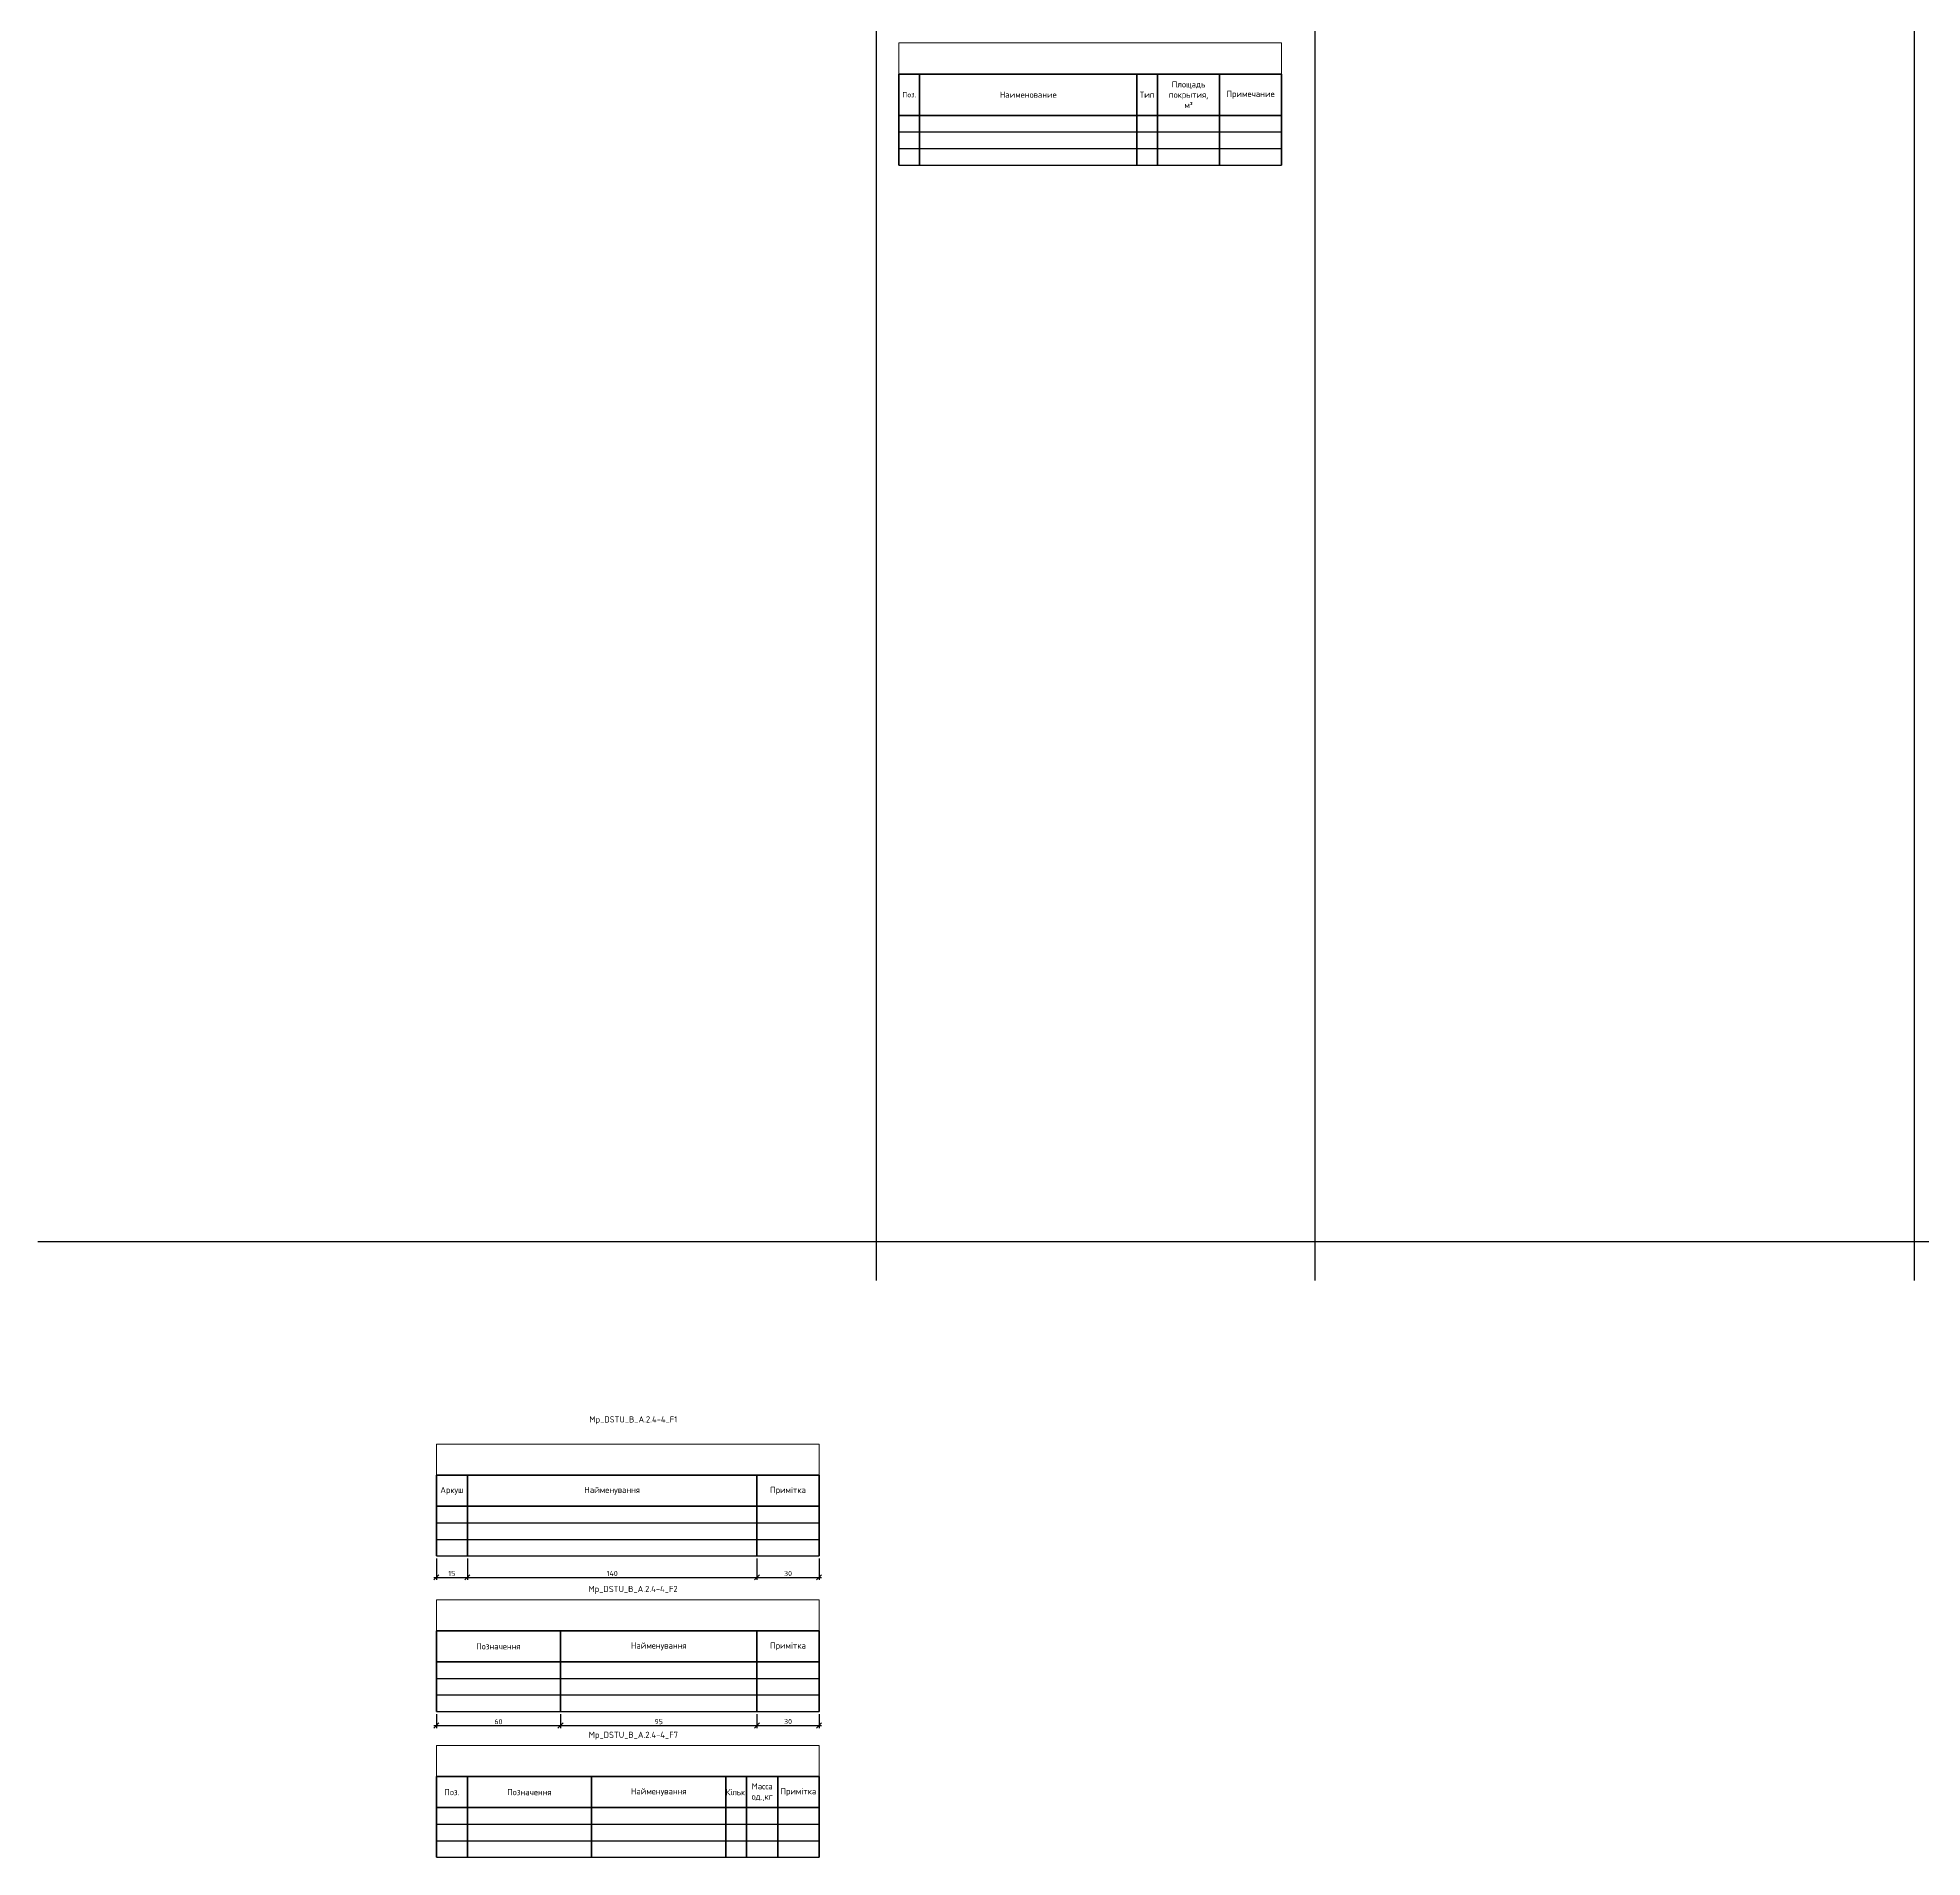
# Model space of a CAD drawing. Header units: millimetres. Extents: x 1497 to 8154, y -1970 to 1505.
# Drawn here: x 2261 to 3172, y -252 to 627 of the extents above; entities that cross this region are included whole.
import ezdxf

# ---------------------------------------------------------------- set-up
doc = ezdxf.new("R2010")
doc.units = ezdxf.units.MM
doc.styles.add('MpTextStyle', font='isocpeur.ttf')
doc.dimstyles.new('MpDimStyle', dxfattribs={"dimtxt": 2.5, "dimasz": 2.5, "dimexe": 1.25, "dimexo": 1.25, "dimtad": 1, "dimdec": 0, "dimdsep": 46, "dimtxsty": 'MpTextStyle', "dimblk": 'OBLIQUE', "dimcen": 2.5, "dimdle": 1.25, "dimadec": 0, "dimazin": 0, "dimtfac": 1, "dimtdec": 0, "dimtix": 1, "dimtmove": 2, "dimatfit": 3, "dimfxl": 1, "dimarcsym": 0})

# ---------------------------------------------------------------- blocks, each defined once
blk = doc.blocks.new('*T12')
at = {"color": 0, "linetype": 'ByBlock', "lineweight": 40, "transparency": 16777216}
for p, q in [((0, -15), (185, -15)), ((0, -15), (0, -59)), ((10, -15), (10, -59)), ((115, -15), (115, -59)), ((125, -15), (125, -59)), ((155, -15), (155, -59)), ((185, -15), (185, -59)), ((0, -35), (185, -35))]:
    blk.add_line(p, q, dxfattribs=at)
at = {"color": 0, "linetype": 'ByBlock', "lineweight": -2, "transparency": 16777216}
for p, q in [((0, -43), (185, -43)), ((0, -51), (185, -51)), ((0, -59), (185, -59))]:
    blk.add_line(p, q, dxfattribs=at)
at = {"layer": 'Defpoints', "color": 8, "linetype": 'ByBlock', "lineweight": 0, "transparency": 16777216}
for p, q in [((0, 0), (185, 0)), ((0, 0), (0, -15)), ((185, 0), (185, -15))]:
    blk.add_line(p, q, dxfattribs=at)
at = {"color": 0, "transparency": 16777216, "attachment_point": 5, "style": 'MpTextStyle'}
for s, insert, char_height, width in [('Поз.', (5, -25), 2.5, 10), ('Наименование', (62.5, -25), 3, 105), ('Тип', (120, -25), 3, 10), ('Площадь\\Pпокрытия,\\Pм²', (140, -25), 3, 30), ('Примечание', (170, -25), 3, 30)]:
    blk.add_mtext(s, dxfattribs=dict(at, insert=insert, char_height=char_height, width=width))
blk = doc.blocks.new('*T66')
at = {"color": 0, "linetype": 'ByBlock', "lineweight": 40}
for p, q in [((0, -15), (185, -15)), ((0, -15), (0, -54)), ((15, -15), (15, -54)), ((155, -15), (155, -54)), ((185, -15), (185, -54)), ((0, -30), (185, -30))]:
    blk.add_line(p, q, dxfattribs=at)
at = {"color": 0, "linetype": 'ByBlock', "lineweight": -2}
for p, q in [((0, -38), (185, -38)), ((0, -46), (185, -46)), ((0, -54), (185, -54))]:
    blk.add_line(p, q, dxfattribs=at)
at = {"layer": 'Defpoints', "color": 8, "linetype": 'ByBlock', "lineweight": 0}
for p, q in [((0, 0), (185, 0)), ((0, 0), (0, -15)), ((185, 0), (185, -15))]:
    blk.add_line(p, q, dxfattribs=at)
at = {"color": 0, "char_height": 3, "attachment_point": 5, "style": 'MpTextStyle'}
for s, insert, width in [('Аркуш', (7.5, -22.5), 15), ('Найменування', (85, -22.5), 140), ('Примiтка', (170, -22.5), 30)]:
    blk.add_mtext(s, dxfattribs=dict(at, insert=insert, width=width))
blk = doc.blocks.new('_Oblique')
at = {"color": 0, "linetype": 'ByBlock', "lineweight": -2}
blk.add_line((-0.5, -0.5), (0.5, 0.5), dxfattribs=at)
blk = doc.blocks.new('*D73')
at = {"color": 0, "lineweight": -2, "transparency": 16777216}
for p, q in [((2453.52, -107.79), (2453.52, -118.13)), ((2468.52, -107.79), (2468.52, -118.13)), ((2452.27, -116.88), (2469.77, -116.88))]:
    blk.add_line(p, q, dxfattribs=at)
at = {"layer": 'Defpoints', "color": 0, "transparency": 16777216}
for p in [(2453.52, -106.54), (2468.52, -106.54), (2468.52, -116.88)]:
    blk.add_point(p, dxfattribs=at)
at = {"color": 0, "lineweight": -2, "transparency": 16777216, "xscale": 2.5, "yscale": 2.5, "zscale": 2.5, "rotation": 180}
blk.add_blockref('_Oblique', (2453.52, -116.88), dxfattribs=at)
at = {"color": 0, "lineweight": -2, "transparency": 16777216, "xscale": 2.5, "yscale": 2.5, "zscale": 2.5}
blk.add_blockref('_Oblique', (2468.52, -116.88), dxfattribs=at)
at = {"color": 0, "transparency": 16777216, "insert": (2461.02, -115), "char_height": 2.5, "attachment_point": 5, "style": 'MpTextStyle'}
blk.add_mtext('15', dxfattribs=at)
blk = doc.blocks.new('*D74')
at = {"color": 0, "lineweight": -2, "transparency": 16777216}
for p, q in [((2468.52, -107.79), (2468.52, -118.13)), ((2608.52, -107.79), (2608.52, -118.13)), ((2467.27, -116.88), (2609.77, -116.88))]:
    blk.add_line(p, q, dxfattribs=at)
at = {"layer": 'Defpoints', "color": 0, "transparency": 16777216}
for p in [(2468.52, -106.54), (2608.52, -106.54), (2608.52, -116.88)]:
    blk.add_point(p, dxfattribs=at)
at = {"color": 0, "lineweight": -2, "transparency": 16777216, "xscale": 2.5, "yscale": 2.5, "zscale": 2.5, "rotation": 180}
blk.add_blockref('_Oblique', (2468.52, -116.88), dxfattribs=at)
at = {"color": 0, "lineweight": -2, "transparency": 16777216, "xscale": 2.5, "yscale": 2.5, "zscale": 2.5}
blk.add_blockref('_Oblique', (2608.52, -116.88), dxfattribs=at)
at = {"color": 0, "transparency": 16777216, "insert": (2538.52, -115), "char_height": 2.5, "attachment_point": 5, "style": 'MpTextStyle'}
blk.add_mtext('140', dxfattribs=at)
blk = doc.blocks.new('*D75')
at = {"color": 0, "lineweight": -2, "transparency": 16777216}
for p, q in [((2608.52, -107.79), (2608.52, -118.13)), ((2638.52, -107.79), (2638.52, -118.13)), ((2607.27, -116.88), (2639.77, -116.88))]:
    blk.add_line(p, q, dxfattribs=at)
at = {"layer": 'Defpoints', "color": 0, "transparency": 16777216}
for p in [(2608.52, -106.54), (2638.52, -106.54), (2638.52, -116.88)]:
    blk.add_point(p, dxfattribs=at)
at = {"color": 0, "lineweight": -2, "transparency": 16777216, "xscale": 2.5, "yscale": 2.5, "zscale": 2.5, "rotation": 180}
blk.add_blockref('_Oblique', (2608.52, -116.88), dxfattribs=at)
at = {"color": 0, "lineweight": -2, "transparency": 16777216, "xscale": 2.5, "yscale": 2.5, "zscale": 2.5}
blk.add_blockref('_Oblique', (2638.52, -116.88), dxfattribs=at)
at = {"color": 0, "transparency": 16777216, "insert": (2623.52, -115), "char_height": 2.5, "attachment_point": 5, "style": 'MpTextStyle'}
blk.add_mtext('30', dxfattribs=at)
blk = doc.blocks.new('*T67')
at = {"color": 0, "linetype": 'ByBlock', "lineweight": 40}
for p, q in [((0, -15), (185, -15)), ((0, -15), (0, -54)), ((60, -15), (60, -54)), ((155, -15), (155, -54)), ((185, -15), (185, -54)), ((0, -30), (185, -30))]:
    blk.add_line(p, q, dxfattribs=at)
at = {"color": 0, "linetype": 'ByBlock', "lineweight": -2}
for p, q in [((0, -38), (185, -38)), ((0, -46), (185, -46)), ((0, -54), (185, -54))]:
    blk.add_line(p, q, dxfattribs=at)
at = {"layer": 'Defpoints', "color": 8, "linetype": 'ByBlock', "lineweight": 0}
for p, q in [((0, 0), (185, 0)), ((0, 0), (0, -15)), ((185, 0), (185, -15))]:
    blk.add_line(p, q, dxfattribs=at)
at = {"color": 0, "char_height": 3, "attachment_point": 5, "style": 'MpTextStyle'}
for s, insert, width in [('Позначення', (30, -22.5), 60), ('Найменування', (107.5, -22.5), 95), ('Примiтка', (170, -22.5), 30)]:
    blk.add_mtext(s, dxfattribs=dict(at, insert=insert, width=width))
blk = doc.blocks.new('*D76')
at = {"color": 0, "lineweight": -2, "transparency": 16777216}
for p, q in [((2452.27, -188.48), (2514.77, -188.48)), ((2453.52, -182.98), (2453.52, -189.73)), ((2513.52, -182.98), (2513.52, -189.73))]:
    blk.add_line(p, q, dxfattribs=at)
at = {"layer": 'Defpoints', "color": 0, "transparency": 16777216}
for p in [(2453.52, -181.73), (2513.52, -181.73), (2513.52, -188.48)]:
    blk.add_point(p, dxfattribs=at)
at = {"color": 0, "lineweight": -2, "transparency": 16777216, "xscale": 2.5, "yscale": 2.5, "zscale": 2.5, "rotation": 180}
blk.add_blockref('_Oblique', (2453.52, -188.48), dxfattribs=at)
at = {"color": 0, "lineweight": -2, "transparency": 16777216, "xscale": 2.5, "yscale": 2.5, "zscale": 2.5}
blk.add_blockref('_Oblique', (2513.52, -188.48), dxfattribs=at)
at = {"color": 0, "transparency": 16777216, "insert": (2483.52, -186.6), "char_height": 2.5, "attachment_point": 5, "style": 'MpTextStyle'}
blk.add_mtext('60', dxfattribs=at)
blk = doc.blocks.new('*D77')
at = {"color": 0, "lineweight": -2, "transparency": 16777216}
for p, q in [((2512.27, -188.48), (2609.77, -188.48)), ((2513.52, -182.98), (2513.52, -189.73)), ((2608.52, -182.98), (2608.52, -189.73))]:
    blk.add_line(p, q, dxfattribs=at)
at = {"layer": 'Defpoints', "color": 0, "transparency": 16777216}
for p in [(2513.52, -181.73), (2608.52, -181.73), (2608.52, -188.48)]:
    blk.add_point(p, dxfattribs=at)
at = {"color": 0, "lineweight": -2, "transparency": 16777216, "xscale": 2.5, "yscale": 2.5, "zscale": 2.5, "rotation": 180}
blk.add_blockref('_Oblique', (2513.52, -188.48), dxfattribs=at)
at = {"color": 0, "lineweight": -2, "transparency": 16777216, "xscale": 2.5, "yscale": 2.5, "zscale": 2.5}
blk.add_blockref('_Oblique', (2608.52, -188.48), dxfattribs=at)
at = {"color": 0, "transparency": 16777216, "insert": (2561.02, -186.6), "char_height": 2.5, "attachment_point": 5, "style": 'MpTextStyle'}
blk.add_mtext('95', dxfattribs=at)
blk = doc.blocks.new('*D78')
at = {"color": 0, "lineweight": -2, "transparency": 16777216}
for p, q in [((2607.27, -188.48), (2639.77, -188.48)), ((2608.52, -182.98), (2608.52, -189.73)), ((2638.52, -182.98), (2638.52, -189.73))]:
    blk.add_line(p, q, dxfattribs=at)
at = {"layer": 'Defpoints', "color": 0, "transparency": 16777216}
for p in [(2608.52, -181.73), (2638.52, -181.73), (2638.52, -188.48)]:
    blk.add_point(p, dxfattribs=at)
at = {"color": 0, "lineweight": -2, "transparency": 16777216, "xscale": 2.5, "yscale": 2.5, "zscale": 2.5, "rotation": 180}
blk.add_blockref('_Oblique', (2608.52, -188.48), dxfattribs=at)
at = {"color": 0, "lineweight": -2, "transparency": 16777216, "xscale": 2.5, "yscale": 2.5, "zscale": 2.5}
blk.add_blockref('_Oblique', (2638.52, -188.48), dxfattribs=at)
at = {"color": 0, "transparency": 16777216, "insert": (2623.52, -186.6), "char_height": 2.5, "attachment_point": 5, "style": 'MpTextStyle'}
blk.add_mtext('30', dxfattribs=at)
blk = doc.blocks.new('*T68')
at = {"color": 0, "linetype": 'ByBlock', "lineweight": 40}
for p, q in [((0, -15), (185, -15)), ((0, -15), (0, -54)), ((15, -15), (15, -54)), ((75, -15), (75, -54)), ((140, -15), (140, -54)), ((150, -15), (150, -54)), ((165, -15), (165, -54)), ((185, -15), (185, -54)), ((0, -30), (185, -30))]:
    blk.add_line(p, q, dxfattribs=at)
at = {"color": 0, "linetype": 'ByBlock', "lineweight": -2}
for p, q in [((0, -38), (185, -38)), ((0, -46), (185, -46)), ((0, -54), (185, -54))]:
    blk.add_line(p, q, dxfattribs=at)
at = {"layer": 'Defpoints', "color": 8, "linetype": 'ByBlock', "lineweight": 0}
for p, q in [((0, 0), (185, 0)), ((0, 0), (0, -15)), ((185, 0), (185, -15))]:
    blk.add_line(p, q, dxfattribs=at)
at = {"color": 0, "char_height": 3, "attachment_point": 5, "style": 'MpTextStyle'}
for s, insert, width in [('Масса\\Pод.,кг', (157.5, -22.5), 15), ('Поз.', (7.5, -22.5), 15), ('Позначення', (45, -22.5), 60), ('Найменування', (107.5, -22.5), 65), ('{\\W0.9;Кiльк.}', (145, -22.5), 10), ('Примiтка', (175, -22.5), 20)]:
    blk.add_mtext(s, dxfattribs=dict(at, insert=insert, width=width))

msp = doc.modelspace()

# ---------------------------------------------------------------- linework, layer by layer
for p, q in [((2666.09, 1504.97), (2666.09, 26.63)), ((2878.2, 1504.97), (2878.2, 26.63)), ((3167.97, 1504.97), (3167.97, 26.63)), ((2260.8, 45.51), (8153.86, 45.51))]:
    msp.add_line(p, q)

# ---------------------------------------------------------------- block references
for name, p in [('*T12', (2677.15, 624.76)), ('*T66', (2453.52, -52.54)), ('*T67', (2453.52, -127.73)), ('*T68', (2453.52, -198.2))]:
    msp.add_blockref(name, p)

# ---------------------------------------------------------------- texts
at = {"char_height": 3, "attachment_point": 5, "style": 'MpTextStyle'}
for s, insert in [('Mp_DSTU_B_A.2.4-4_F1', (2548.77, -40.99)), ('Mp_DSTU_B_A.2.4-4_F2', (2548.62, -122.95)), ('Mp_DSTU_B_A.2.4-4_F7', (2548.77, -193.45))]:
    msp.add_mtext_dynamic_manual_height_columns(s, width=51.718, gutter_width=15, heights=[0], dxfattribs=dict(at, insert=insert))

# ---------------------------------------------------------------- dimensions: what is measured, and where the dimension line sits
for base, p1, p2, picture, middle in [((2468.52, -116.88), (2453.52, -106.54), (2468.52, -106.54), '*D73', (2461.02, -115)), ((2608.52, -116.88), (2468.52, -106.54), (2608.52, -106.54), '*D74', (2538.52, -115)), ((2638.52, -116.88), (2608.52, -106.54), (2638.52, -106.54), '*D75', (2623.52, -115)), ((2513.52, -188.48), (2453.52, -181.73), (2513.52, -181.73), '*D76', (2483.52, -186.6)), ((2608.52, -188.48), (2513.52, -181.73), (2608.52, -181.73), '*D77', (2561.02, -186.6)), ((2638.52, -188.48), (2608.52, -181.73), (2638.52, -181.73), '*D78', (2623.52, -186.6))]:
    dim = msp.add_linear_dim(base=base, p1=p1, p2=p2, dimstyle='MpDimStyle')
    dim.commit()
    dim.dimension.update_dxf_attribs({"geometry": picture, "text_midpoint": middle})

doc.saveas('drawing.dxf')
